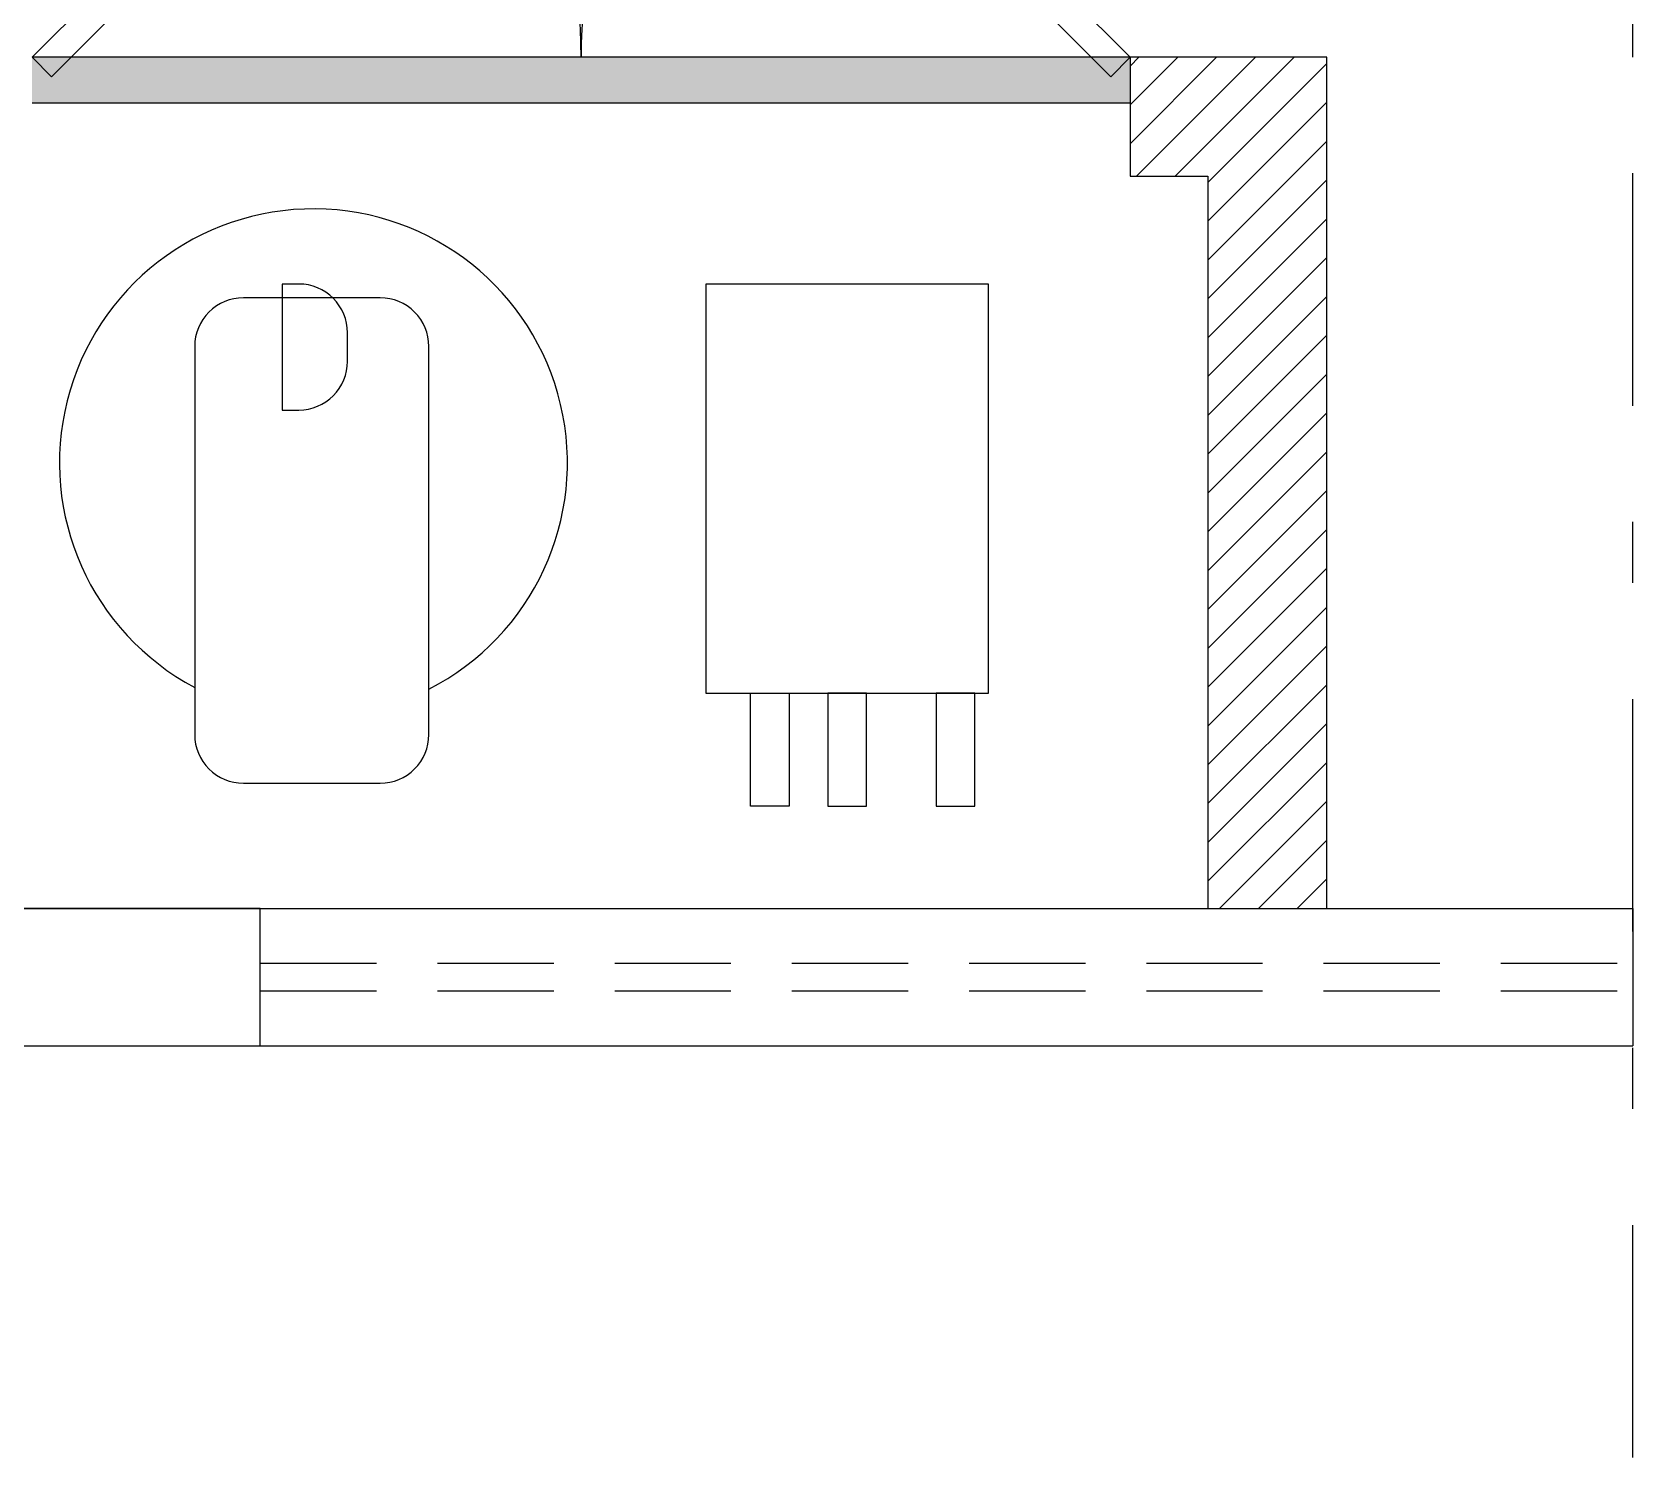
# Model space of a CAD drawing. Header units: millimetres. Extents: x 1573 to 2177, y 1587 to 1932.
# Drawn here: x 1906.71 to 1909.335, y 1918.279 to 1920.611 of the extents above; entities that cross this region are included whole.
import ezdxf

# ---------------------------------------------------------------- set-up
doc = ezdxf.new("R2010")
doc.units = ezdxf.units.MM
doc.header["$LTSCALE"] = 0.03
doc.linetypes.add('DASHDOT', pattern=[25.4, 12.7, -6.35, 0, -6.35])
doc.linetypes.add('HIDDEN', pattern=[9.525, 6.35, -3.175])
doc.layers.add('-HIDRO', color=8, linetype='Continuous')

msp = doc.modelspace()

# ---------------------------------------------------------------- hatches: boundary and pattern name
at = {"layer": '-HIDRO', "ltscale": 100}
h = msp.add_hatch(color=256, dxfattribs=at)
h.dxf.hatch_style = 1
h.paths.add_polyline_path([(1908.5104, 1920.5698), (1906.7104, 1920.5698), (1906.7104, 1920.4948), (1908.5104, 1920.4948)])

# ---------------------------------------------------------------- linework, layer by layer
at = {"layer": '-HIDRO', "linetype": 'DASHDOT'}
msp.add_line((1909.3346, 1918.2748), (1909.3346, 1926.4843), dxfattribs=at)
at = {"layer": '-HIDRO'}
for p, q in [((1907.3468, 1921.2062), (1906.7104, 1920.5698)), ((1907.874, 1921.2062), (1908.5104, 1920.5698)), ((1906.7422, 1920.538), (1907.3786, 1921.1744)), ((1908.4786, 1920.538), (1907.8422, 1921.1744)), ((1908.5104, 1920.5698), (1906.7104, 1920.5698)), ((1906.7104, 1920.5698), (1906.7422, 1920.538)), ((1908.5104, 1920.5698), (1908.4786, 1920.538)), ((1908.8329, 1920.5698), (1908.5104, 1920.5698)), ((1908.5104, 1920.5698), (1908.5104, 1920.3748)), ((1908.5104, 1920.5554), (1908.5248, 1920.5698)), ((1908.5104, 1920.4918), (1908.5884, 1920.5698)), ((1908.5104, 1920.4281), (1908.6521, 1920.5698)), ((1908.5207, 1920.3748), (1908.7157, 1920.5698)), ((1908.5844, 1920.3748), (1908.7794, 1920.5698)), ((1908.6379, 1920.3647), (1908.8329, 1920.5597)), ((1908.8329, 1919.1748), (1908.8329, 1920.5698)), ((1908.5104, 1920.4948), (1906.7104, 1920.4948)), ((1908.6379, 1920.3011), (1908.8329, 1920.4961)), ((1908.6379, 1920.2374), (1908.8329, 1920.4324)), ((1908.5104, 1920.3748), (1908.6379, 1920.3748)), ((1908.6379, 1920.3748), (1908.6379, 1919.1748)), ((1908.6379, 1920.1738), (1908.8329, 1920.3688)), ((1908.6379, 1920.1101), (1908.8329, 1920.3051)), ((1908.6379, 1920.0465), (1908.8329, 1920.2415)), ((1908.2781, 1920.198), (1907.8148, 1920.198)), ((1907.8148, 1920.198), (1907.8148, 1919.5278)), ((1908.2781, 1919.5278), (1908.2781, 1920.198)), ((1908.6379, 1919.9829), (1908.8329, 1920.1779)), ((1908.6379, 1919.9192), (1908.8329, 1920.1142)), ((1908.6379, 1919.8556), (1908.8329, 1920.0506)), ((1908.6379, 1919.7919), (1908.8329, 1919.9869)), ((1908.6379, 1919.7283), (1908.8329, 1919.9233)), ((1908.6379, 1919.6647), (1908.8329, 1919.8597)), ((1908.6379, 1919.601), (1908.8329, 1919.796)), ((1908.6379, 1919.5374), (1908.8329, 1919.7324)), ((1908.6379, 1919.4737), (1908.8329, 1919.6687)), ((1908.6379, 1919.4101), (1908.8329, 1919.6051)), ((1908.6379, 1919.3465), (1908.8329, 1919.5415)), ((1907.8148, 1919.5278), (1908.2781, 1919.5278)), ((1907.8883, 1919.5278), (1907.9516, 1919.5278)), ((1907.8883, 1919.3423), (1907.8883, 1919.5278)), ((1907.9516, 1919.5278), (1907.9516, 1919.3423)), ((1908.0781, 1919.5278), (1908.0148, 1919.5278)), ((1908.0148, 1919.5278), (1908.0148, 1919.3423)), ((1908.0781, 1919.3423), (1908.0781, 1919.5278)), ((1908.2556, 1919.5278), (1908.1923, 1919.5278)), ((1908.1923, 1919.5278), (1908.1923, 1919.3423)), ((1908.2556, 1919.3423), (1908.2556, 1919.5278)), ((1908.6379, 1919.2828), (1908.8329, 1919.4778)), ((1908.6379, 1919.2192), (1908.8329, 1919.4142)), ((1908.6571, 1919.1748), (1908.8329, 1919.3505)), ((1907.9516, 1919.3423), (1907.8883, 1919.3423)), ((1908.0148, 1919.3423), (1908.0781, 1919.3423)), ((1908.1923, 1919.3423), (1908.2556, 1919.3423)), ((1908.7208, 1919.1748), (1908.8329, 1919.2869)), ((1908.7844, 1919.1748), (1908.8329, 1919.2233)), ((1906.5829, 1919.1748), (1907.4829, 1919.1748)), ((1907.0846, 1919.1748), (1906.5829, 1919.1748)), ((1907.0846, 1919.1748), (1909.3346, 1919.1748)), ((1907.0846, 1918.9498), (1907.0846, 1919.1748)), ((1908.6379, 1919.1748), (1908.8329, 1919.1748)), ((1909.3346, 1919.1748), (1909.3346, 1918.9498)), ((1906.5169, 1918.9498), (1907.0846, 1918.9498)), ((1907.0846, 1918.9498), (1909.3346, 1918.9498))]:
    msp.add_line(p, q, dxfattribs=at)
at = {"layer": '-HIDRO', "linetype": 'HIDDEN'}
for p, q in [((1907.0846, 1919.0848), (1909.3346, 1919.0848)), ((1907.0846, 1919.0398), (1909.3346, 1919.0398))]:
    msp.add_line(p, q, dxfattribs=at)
at = {"layer": '-HIDRO'}
for points in [[(1907.1203, 1920.1982), (1907.1203, 1919.9917), (1907.1478, 1919.9917, 0.414214), (1907.2275, 1920.0715), (1907.2275, 1920.1184, 0.414214), (1907.1478, 1920.1982)], [(1906.977, 1920.0959), (1906.977, 1919.4598, 0.414214), (1907.0568, 1919.38), (1907.2812, 1919.38, 0.414214), (1907.3609, 1919.4598), (1907.3609, 1920.0959, 0.414214), (1907.2812, 1920.1757), (1907.0568, 1920.1757, 0.414214)]]:
    msp.add_lwpolyline(points, format="xyb", close=True, dxfattribs=at)
for centre, radius, start, end in [((1906.7104, 1920.5698), 0.9, 0, 90), ((1908.5104, 1920.5698), 0.9, 90, 180), ((1907.1717, 1919.9051), 0.4163, 297.0357, 242.1258)]:
    msp.add_arc(centre, radius, start, end, dxfattribs=at)

doc.saveas('drawing.dxf')
